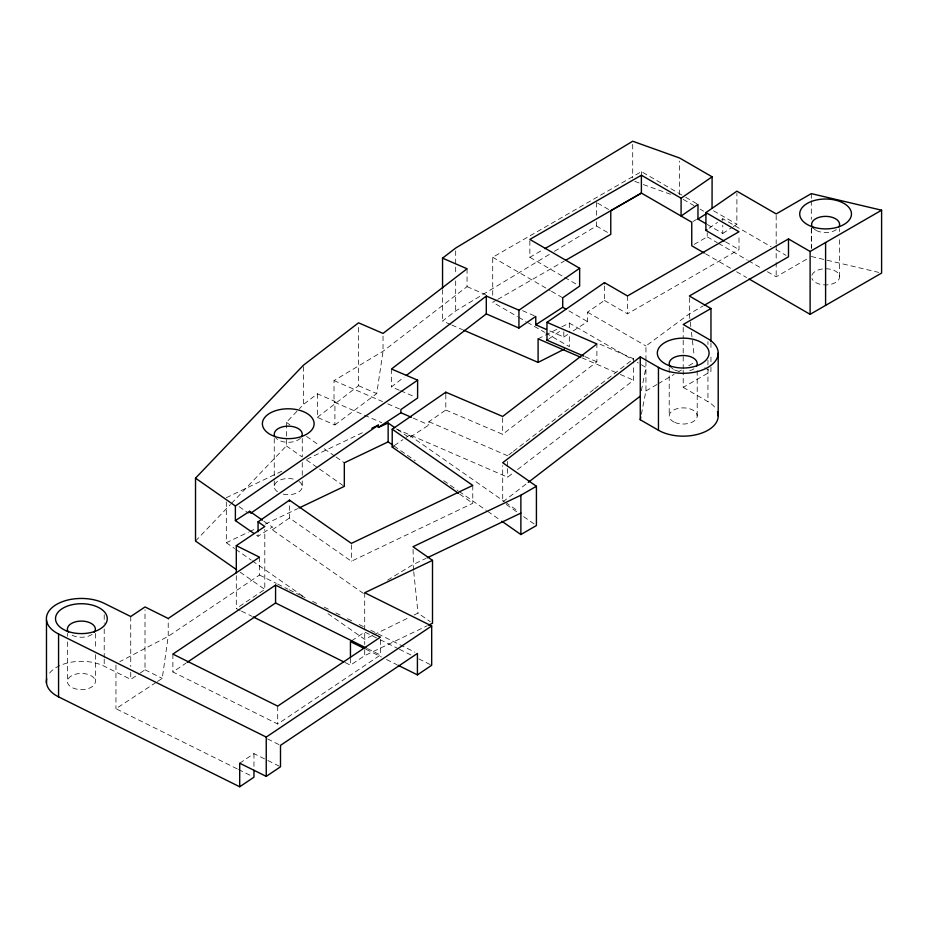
<?xml version="1.0" encoding="UTF-8"?>
<svg xmlns="http://www.w3.org/2000/svg" width="928" height="928" viewBox="0 0 928 928"><rect width="100%" height="100%" fill="white"/><g stroke="black" fill="none" stroke-linecap="round" stroke-linejoin="round"><path stroke-width="0.7" stroke-dasharray="4.64 3.48" d="M263.819 521.118L272.333 527.023L258.065 536.314L258.065 533.6M363.44 593.433L272.333 529.83L272.333 527.023M472.77 485.425L472.77 503.289L351.387 561.243L289.455 517.998L289.478 503.51M445.823 394.423L445.8 410.037L428.933 421.695L428.922 424.966L409.329 437.738L409.329 435.22L406.116 437.436M632.71 144.35L632.71 177.851M679.609 194.625L679.609 161.124M697.206 415.953L697.206 367.824M839.596 276.834L839.596 237.197M317.364 393.785L317.364 417.368L334.88 424.954L334.95 401.406L317.364 393.785L303.398 404.538L299.396 408.726M549.782 330.936L563.806 337.05L563.818 331.737M573.295 330.867L587.528 321.598L587.54 312.156L604.453 300.486L604.476 284.873M707.264 224.483L722.773 233.45L722.784 225.179M722.796 220.597L722.796 218.753L771.133 246.744M733.34 226.56L736.867 224.263L736.913 193.244M157.505 681.488L162.249 678.38L168.223 636.33L168.223 618.466M334.88 424.954L376.733 393.565L383.032 351.283L383.032 333.419M641.352 390.688L645.946 367.418L637.292 362.407M641.352 414.271L645.946 390.99L645.946 361.7M231.466 503.417L286.381 445.927L286.381 422.356L298.387 409.782M195.518 541.036L230.469 504.461M467.051 268.76L467.051 286.624L383.032 351.283L334.022 380.584L334.022 402.021L381.721 422.681M317.364 417.368L358.533 385.688L358.533 325.67M450.521 324.475L442.552 321.03L455.683 310.926L549.504 254.307M399.318 390.212L391.488 386.872L404.051 377.197M445.8 410.037L502.674 434.316L596.89 361.816L596.89 343.952M508.753 454.894L512.198 452.249M513.335 451.368L588.955 393.17M590.104 392.289L593.537 389.644M594.686 388.762L633.638 358.788L598.073 343.372M396.302 428.991L507.616 477.201L512.998 473.06M517.534 469.568L633.638 380.213L633.638 364.495M525.956 484.138L502.709 502.025L502.709 465.531M645.946 360.273L645.946 345.982L689.342 313.861L703.146 305.915M272.333 529.83L289.455 517.998M394.342 445.568L402.914 439.652M549.063 338.732L560.663 330.728M709.062 228.242L717.518 222.407M721.74 219.484L722.796 218.753M259.504 557.171L259.504 575.035L168.223 636.33L119.782 661.676M49.59 673.078A34.997 20.207 0 0 1 104.214 666.211L130.744 679.389L139.072 673.809M140.256 673.009L145.012 669.819L145.012 609.8M240.19 610.462L236.304 608.524L264.793 589.396L264.793 529.389M380.399 639.926L380.399 655.04L277.704 723.991L172.875 671.953L186.006 663.126M351.642 640.819L364.716 632.038L378.879 639.067M345.262 662.615L350.448 665.19L364.716 655.62L427.298 625.739M239.702 763.199L253.959 753.617L266.603 759.893M334.022 402.021L334.95 401.406M237.197 768.871L115.954 708.69L156.322 682.266M563.806 337.05L568.551 333.964M722.773 233.45L732.169 227.325M387.591 580.174L412.983 564.607L425.987 558.401M554.434 251.326L596.414 226.003L596.414 221.838M645.946 390.99L656.954 384.494M658.184 383.763L674.088 374.378M678.983 371.49L681.43 370.04M688.785 365.713L694.898 362.094M692.938 221.525L696.51 219.46M694.132 244.412L707.217 236.86L707.217 232.696M767.398 271.707L776.179 276.788L808.798 257.949M492.722 295.232L492.722 257.253L641.445 171.645L684.47 196.562M529.853 240.793L529.853 257.288L543.634 249.354M496.492 300.092L492.722 302.261L517.43 316.576M497.744 299.373L564.305 261.058M604.453 300.486L627.467 313.815L739.001 249.609L739.001 234.494M683.205 370.226L683.205 387.37L710.964 371.397L710.964 367.117M538.101 338.836L556.835 329.359M561.834 326.83L569.328 323.048L632.351 359.542M372.43 635.448L364.623 639.264L327.978 613.686M373.74 634.81L408.888 617.584M414.097 615.032L418.006 613.118L430.279 621.69M226.316 497.71L283.481 470.415M306.866 459.244L364.031 431.949M226.316 501.932L226.316 542.718L248.368 532.196M249.655 531.582L256.14 528.484M265.222 524.146L297.633 508.672M811.316 256.499L878.793 272.414M670.619 194.3L642.663 184.336M639.102 182.978L634.833 181.343M400.629 390.769L414.99 396.894M467.051 286.624L485.553 294.64M522.568 310.671L535.781 316.402M585.069 356.688L596.89 361.816M581.891 357.802L619.046 373.891M620.368 374.471L633.638 380.213M451.843 325.055L462.457 329.649M358.533 385.688L376.733 393.565M334.022 380.584L382.533 401.592M387.776 403.866L400.896 409.55M428.933 421.695L507.616 455.776M413.146 418.076L428.922 424.966M259.504 575.035L276.335 583.387M277.623 584.037L287.982 589.176M289.269 589.814L299.628 594.952M300.927 595.602L307.4 598.815M312.574 601.379L319.046 604.592M324.22 607.167L330.693 610.38M335.866 612.944L342.339 616.157M347.524 618.732L353.997 621.946M359.171 624.509L365.644 627.722M370.817 630.298L414.828 652.14M380.167 639.705L398.193 648.66M399.481 649.298L412.357 655.69M418.806 658.892L431.682 665.283M367.453 648.614L380.399 655.04M365.899 649.287L381.362 656.954M386.512 659.518L396.813 664.634M241.489 611.111L251.871 616.262M145.012 669.819L162.249 678.38M267.542 738.932L279.2 744.72M267.867 760.519L280.5 766.795M238.484 769.521L251.384 775.924M683.205 387.37L707.948 401.662A34.997 20.207 0 0 1 716.555 409.816M713.597 210.818L736.867 224.263M685.688 197.27L697.984 204.392M776.086 249.62L786.004 255.362M683.205 199.381L694.016 205.633M700.014 209.113L703.621 211.201M725.51 241.79L739.001 249.609M707.217 236.86L717.251 242.672M718.504 243.391L747.342 260.095M748.594 260.814L762.387 268.807M705.454 253.727L731.624 268.876M736.6 271.765L746.564 277.53M597.597 203.116L609.568 210.041M596.414 226.003L608.374 232.928M529.853 257.288L563.458 276.741M564.7 277.472L577.146 284.676M704.781 367.824L710.964 371.397M492.722 257.253L550.223 290.557M551.476 291.276L562.728 297.795M587.54 312.156L645.946 345.982M568.91 310.845L587.528 321.598M518.671 317.295L526.083 321.587M527.313 322.294L544.62 332.317M545.85 333.036L569.328 346.62L569.328 334.138M397.416 429.478L409.329 437.738M256.638 535.34L258.065 536.314M409.329 435.22L504.264 501.491M505.447 502.326L518.508 511.432M506.201 504.461L517.824 512.569M523.636 516.629L534.087 523.937M394.029 445.974L415.234 460.775M443.723 480.669L457.968 490.61M459.151 491.434L486.458 510.493M487.641 511.328L500.702 520.434M459.731 494.183L472.77 503.289M286.381 422.356L289.93 424.827M306.484 436.38L319.487 445.463M324.22 448.769L334.857 456.193M336.04 457.017L344.323 462.794M286.381 445.927L301.751 456.657M306.484 459.963L318.304 468.211M319.487 469.046L344.323 486.376M239.146 506.665L248.472 513.172M226.316 542.718L234.587 548.494M235.77 549.318L251.14 560.048M252.323 560.872L303.154 596.356M240.143 572.182L264.793 589.396M812.754 227.673L815.7 230.179M670.352 366.792L673.299 369.298M690.815 326.633L689.342 313.861L689.342 296.009M691.464 332.305L694.248 356.422M413.575 570.314L412.983 546.743M413.726 571.741L418.006 613.118M596.402 202.432L596.402 216.294M839.596 228.706L839.596 231.536M811.606 228.706L811.606 248.53M811.316 193.627L811.316 199.346M811.316 200.773L811.316 219.356M811.316 227.928L811.316 247.927M776.179 215.342L776.179 243.925M776.179 245.352L776.179 261.07M776.179 262.496L776.179 276.788M710.964 342.826L710.964 348.534M710.964 357.106L710.964 365.678M707.948 341.643L707.948 344.508M707.948 360.226L707.948 367.372M707.948 368.799L707.948 401.662M683.205 327.352L683.205 338.79M683.205 340.216L683.205 368.799M669.204 367.824L669.204 415.953M641.445 171.645L641.445 174.51M633.638 358.788L633.638 363.068M627.467 295.951L627.467 313.815M569.328 323.048L569.328 332.758M507.616 461.483L507.616 467.202M507.616 468.628L507.616 477.201M502.674 417.832L502.674 434.316M455.683 250.908L455.683 275.198M455.683 280.917L455.683 310.926M442.552 289.594L442.552 321.03M391.488 369.008L391.488 386.872M364.716 592.748L364.716 644.519M364.716 650.064L364.716 655.62M351.387 544.748L351.387 561.243M350.448 658.254L350.448 665.19M303.398 366.653L303.398 404.538M302.25 438.48L302.25 456.878M302.25 462.538L302.25 475.275M302.25 480.936L302.25 486.597M277.704 706.127L277.704 723.991M274.247 438.48L274.247 479.521M274.247 480.936L274.247 486.597M253.959 753.617L253.959 767.491M236.304 575.662L236.304 608.524M172.875 654.089L172.875 671.953M130.744 616.517L130.744 666.524M130.744 672.243L130.744 679.389M115.954 665.086L115.954 708.69M104.214 614.777L104.214 623.349M104.214 629.056L104.214 657.639M104.214 659.066L104.214 666.211M95.387 633.418L95.387 648.985M95.387 654.646L95.387 681.535A14.001 8.085 0 0 1 74.391 688.53A14.001 8.085 0 0 1 74.391 674.54A14.001 8.085 0 0 1 95.387 681.535M67.384 633.418L67.384 636.248M67.384 641.909L67.384 681.535M92.139 634.346A14.001 8.085 0 0 1 70.632 634.346M693.947 368.764A14.001 8.085 0 0 1 687.451 371.281M678.96 371.281A14.001 8.085 0 0 1 672.452 368.764M836.348 229.645A14.001 8.085 0 0 1 814.854 229.645M300.486 438.155A14.001 8.085 0 0 1 288.248 442.308A14.001 8.085 0 0 1 275.999 438.155M811.896 275.175A14.001 8.085 0 0 1 833.414 270.129A14.001 8.085 0 0 1 833.414 283.539A14.001 8.085 0 0 1 811.896 278.493M298.99 481.423A14.001 8.085 0 0 1 299.466 491.434A14.001 8.085 0 0 1 282.68 494.021M277.495 491.782A14.001 8.085 0 0 1 277.46 481.446A14.001 8.085 0 0 1 295.034 479.532M674.981 422.495A14.001 8.085 0 0 0 697.125 416.788A14.001 8.085 0 0 0 677.486 408.575A14.001 8.085 0 0 0 674.981 422.495"/><path stroke-width="1.39" d="M253.808 533.368L235.376 520.596L235.399 506.004L195.518 478.164L303.398 365.249L358.533 322.816L383.032 333.419L467.051 268.76L442.552 258.158L442.552 288.167M46.69 678.89A34.997 20.207 0 0 0 58.568 696.858L239.702 786.77L239.702 763.199L266.243 776.376L280.5 766.795L280.5 745.358L417.414 653.428L417.414 674.865L398.1 665.272M249.644 512.476L249.644 511.293L235.376 520.596M258.065 531.79L258.077 521.838L289.478 500.157L351.387 543.379L472.77 485.425L392.231 429.2L445.823 392.196L502.674 416.452L596.89 343.952L546.986 322.341L546.963 340.182L583.747 356.12M428.597 625.112L432.506 623.245L432.506 560.373L364.716 592.748L431.682 625.982L266.243 737.076L266.243 776.376M289.478 501.271L289.478 500.157M458.548 493.36L392.208 447.052L392.231 429.2M371.826 428.226L378.322 425.128L378.311 427.437L400.884 412.728L400.896 409.55L417.6 398.008L417.623 380.155L391.488 369.008L486.295 296.044L518.949 310.196L579.664 268.273L529.853 239.424L641.387 175.218L681.106 198.221L681.082 216.062L697.984 204.392L697.96 219.112L705.721 223.59M445.823 393.31L445.823 392.196M406.336 375.446L486.295 313.908L518.926 328.036L518.949 310.196M546.279 329.405L535.769 324.812L535.781 316.402L518.926 328.036M535.769 324.812L562.716 307.261L562.728 297.795L579.629 286.114L579.664 268.273M604.476 283.759L604.476 282.634L627.467 295.951L739.001 231.745L705.918 212.582L736.913 191.18L776.179 213.916L811.316 193.627L881.6 210.204L881.6 273.076L810.109 314.325L749.058 278.98M724.292 241.083L705.895 230.434L705.918 212.582M712.054 207.86L712.101 176.807L679.609 158.004L632.71 141.23L455.683 248.054L442.552 258.158M717.46 411.812A34.997 20.207 0 0 1 699.851 433.724A34.997 20.207 0 0 1 658.451 430.244L640.262 419.746L640.807 417.008M710.964 341.388L710.964 308.525L683.205 324.498L707.948 338.79A34.997 20.207 0 0 1 707.948 367.372A34.997 20.207 0 0 1 658.451 367.372L640.262 356.874L502.709 462.724L536.419 486.26L536.419 525.55L520.875 534.528L501.886 521.269M528.229 482.386L640.262 396.163M235.399 506.004L417.623 380.155M681.106 198.221L712.101 176.807M250.722 513.242L378.322 425.128M546.986 322.341L604.476 282.634M392.208 447.052L393.275 446.31M546.963 340.182L548.007 339.462M705.895 230.434L706.95 229.703M236.304 572.808L236.304 545.652L264.793 526.524L258.077 521.838M275.57 585.139L172.875 654.089L277.704 706.127L380.399 637.176L275.57 585.139L275.57 602.991L187.201 662.325M239.702 786.77L253.959 777.2L253.959 770.263M417.414 674.865L431.682 665.283L431.682 625.982M697.96 219.112L706.185 213.753M710.964 308.525L689.342 296.009L788.487 238.937L810.109 251.453L881.6 210.204M432.506 560.373L412.983 546.743L520.875 495.227L536.419 486.26M544.887 248.634L641.387 193.082L691.754 222.21L691.754 245.792L704.213 253.008M641.445 193.082L610.775 210.737L610.775 234.32L565.558 260.339M704.398 305.196L788.487 256.789L788.487 238.937M463.791 330.229L538.101 362.407L564.328 349.148M392.846 445.15L388.148 441.867L344.323 462.794L344.323 486.376L298.932 508.045M427.286 557.774L520.875 513.091M378.311 427.437L388.148 423.052L394.771 427.646M580.557 357.222L538.101 338.836L538.101 362.407M400.884 412.728L411.394 417.31M236.304 545.652L259.504 557.171L168.223 618.466L145.012 606.947L130.744 616.517L104.214 603.339A34.997 20.207 0 0 0 54.845 605.485A34.997 20.207 0 0 0 58.568 633.986L58.568 696.858M275.57 602.991L366.166 647.964M364.611 648.649L350.448 641.619L350.448 656.873M253.17 616.9L343.963 661.977M58.568 633.986L266.243 737.076M562.716 307.261L565.813 309.047M249.644 511.293L262.404 520.132M236.617 569.734L195.518 541.036L195.518 478.164M825.595 242.533L825.595 305.416M810.109 251.453L810.109 314.325M718.202 353.081L718.202 415.953M658.451 367.372L658.451 430.244M641.387 175.218L641.387 193.082M640.262 356.874L640.262 419.746M520.875 495.227L520.875 534.528M486.295 296.044L486.295 313.908M388.148 423.052L388.148 441.867M46.481 620.182L46.481 683.054M68.533 632.374A14.001 8.085 0 0 1 81.386 621.087A14.001 8.085 0 0 1 94.238 632.374M669.865 366.038A14.001 8.085 0 0 1 683.205 355.505A14.001 8.085 0 0 1 696.545 366.038M812.754 227.673A14.001 8.085 0 0 1 824.899 216.386A14.001 8.085 0 0 1 838.947 226.919M274.908 436.682A14.001 8.085 0 0 1 288.248 426.149A14.001 8.085 0 0 1 301.588 436.682M66.201 630.762A25.88 14.941 0 0 0 107.126 620.206A25.88 14.941 0 0 0 70.83 605.021A25.88 14.941 0 0 0 66.201 630.762M812.661 226.896A25.88 14.941 0 0 0 851.475 213.962A25.88 14.941 0 0 0 812.661 201.016A25.88 14.941 0 0 0 812.661 226.896M275.303 436.659A25.88 14.941 0 0 0 314.116 423.725A25.88 14.941 0 0 0 275.303 410.791A25.88 14.941 0 0 0 275.303 436.659M670.26 366.015A25.88 14.941 0 0 0 709.073 353.081A25.88 14.941 0 0 0 670.26 340.135A25.88 14.941 0 0 0 670.26 366.015"/></g></svg>
